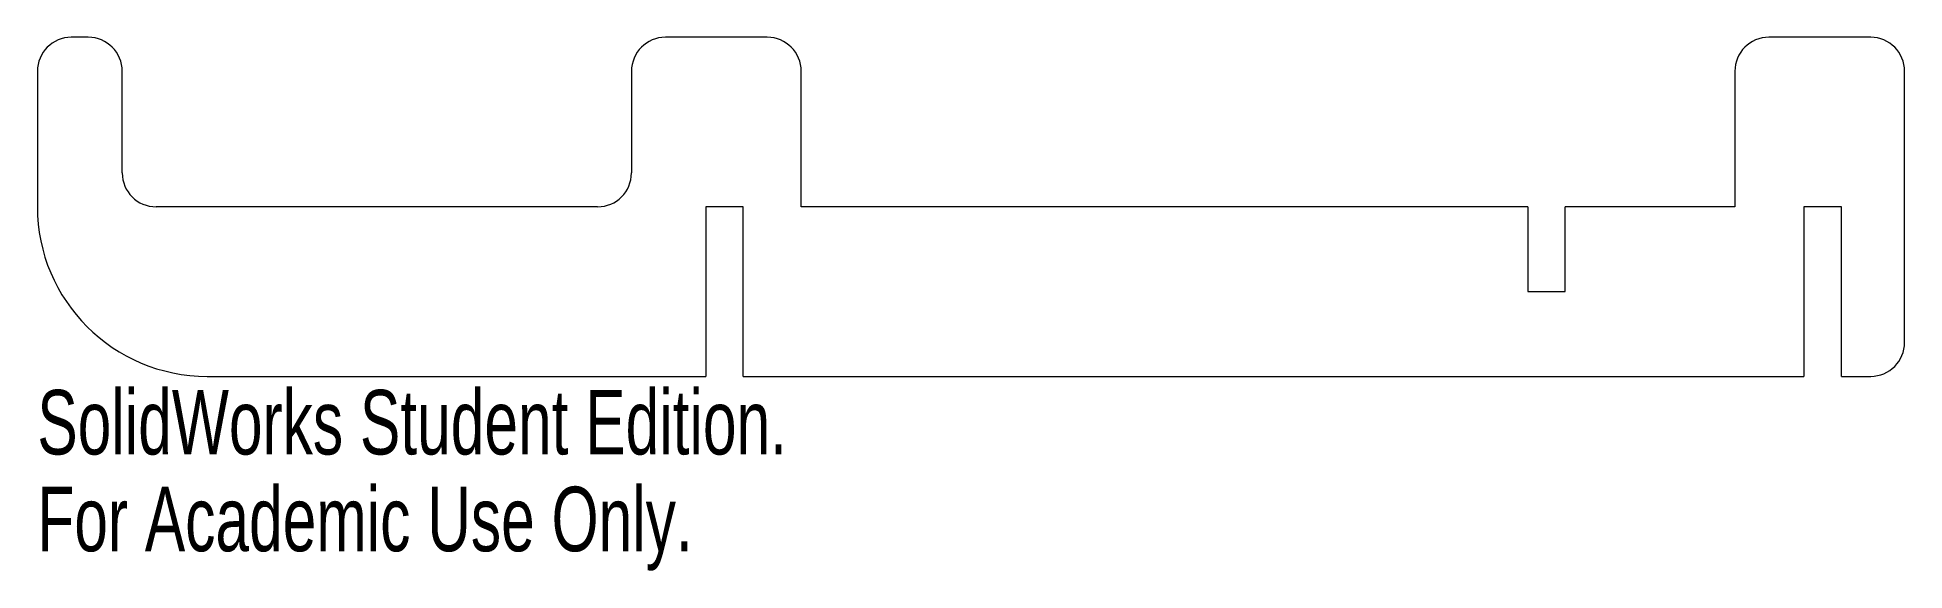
# Model space of a CAD drawing. Header units: inches. Extents: x -1.75 to 3.75, y -0.57 to 1.
import ezdxf

# ---------------------------------------------------------------- set-up
doc = ezdxf.new("R2010")
doc.units = ezdxf.units.IN
doc.header["$MEASUREMENT"] = 0
doc.styles.add('SLDTEXTSTYLE0', font='TXT', dxfattribs={"width": 0.7})

msp = doc.modelspace()

# ---------------------------------------------------------------- linework, layer by layer
at = {"color": 7, "linetype": 'Continuous', "lineweight": 15}
for p, q in [((-1.6, 1), (-1.65, 1)), ((0.4, 1), (0.1, 1)), ((3.65, 1), (3.35, 1)), ((-1.75, 0.9), (-1.75, 0.5)), ((-1.5, 0.6), (-1.5, 0.9)), ((0, 0.9), (0, 0.6)), ((0.5, 0.5), (0.5, 0.9)), ((3.25, 0.9), (3.25, 0.5)), ((3.75, 0.1), (3.75, 0.9)), ((-0.1, 0.5), (-1.4, 0.5)), ((0.2185, 0.5), (0.2185, 0)), ((0.3285, 0.5), (0.2185, 0.5)), ((0.3285, 0), (0.3285, 0.5)), ((2.64, 0.5), (0.5, 0.5)), ((2.64, 0.5), (2.64, 0.25)), ((3.25, 0.5), (2.75, 0.5)), ((2.75, 0.25), (2.75, 0.5)), ((3.4535, 0.5), (3.4535, 0)), ((3.5635, 0.5), (3.4535, 0.5)), ((3.5635, 0), (3.5635, 0.5)), ((2.64, 0.25), (2.75, 0.25)), ((-1.25, 0), (0.2185, 0)), ((0.3285, 0), (3.4535, 0)), ((3.5635, 0), (3.65, 0))]:
    msp.add_line(p, q, dxfattribs=at)
for centre, radius, start, end in [((-1.65, 0.9), 0.1, 90, 180), ((-1.6, 0.9), 0.1, 0, 90), ((0.1, 0.9), 0.1, 90, 180), ((0.4, 0.9), 0.1, 0, 90), ((3.35, 0.9), 0.1, 90, 180), ((3.65, 0.9), 0.1, 0, 90), ((-1.4, 0.6), 0.1, 180, 270), ((-0.1, 0.6), 0.1, 270, 0), ((-1.25, 0.5), 0.5, 180, 270), ((3.65, 0.1), 0.1, 270, 0)]:
    msp.add_arc(centre, radius, start, end, dxfattribs=at)

# ---------------------------------------------------------------- texts
at = {"color": 7, "linetype": 'Continuous', "char_height": 0.1903, "attachment_point": 1, "style": 'SLDTEXTSTYLE0'}
for s, insert in [('SolidWorks Student Edition.', (-1.75, -0.0401)), ('For Academic Use Only.', (-1.75, -0.3256))]:
    msp.add_mtext(s, dxfattribs=dict(at, insert=insert))

doc.saveas('drawing.dxf')
